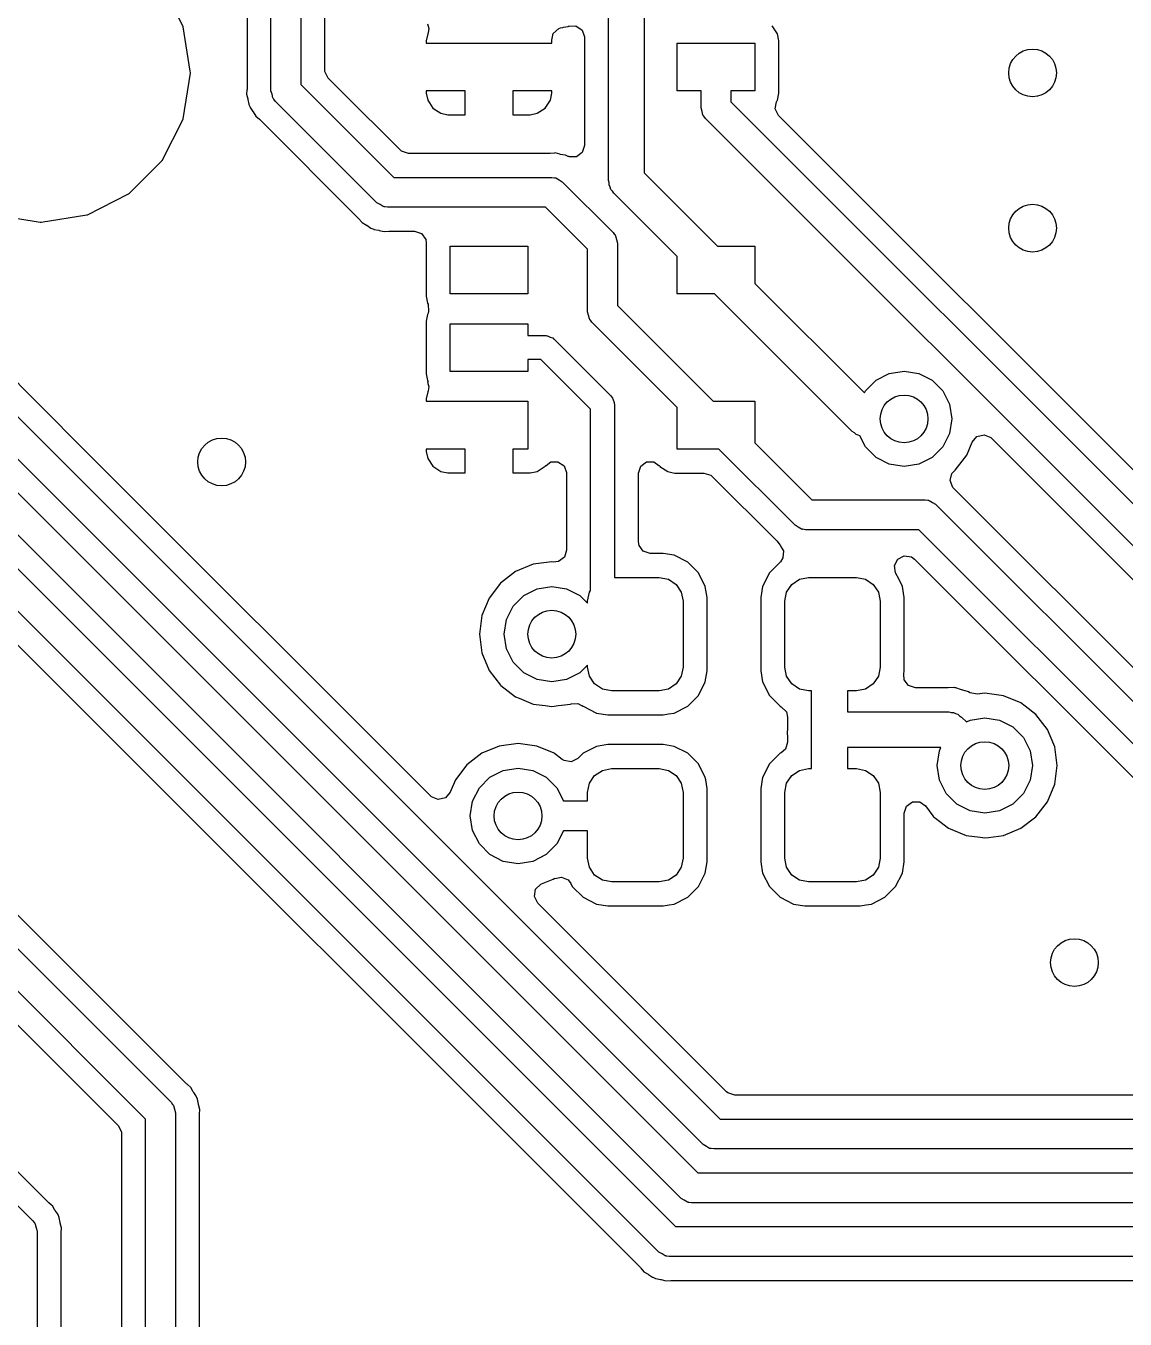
# Model space of a CAD drawing. Extents: x -1.57 to 1.57, y -1.57 to 1.57.
# Drawn here: x -0.8948 to -0.5325, y -0.4108 to 0.0155 of the extents above; entities that cross this region are included whole.
import ezdxf

# ---------------------------------------------------------------- set-up
doc = ezdxf.new("R2010")
doc.units = 0
doc.header["$MEASUREMENT"] = 0
doc.layers.add('BLACK', color=7, linetype='CONTINUOUS')

msp = doc.modelspace()

# ---------------------------------------------------------------- linework, layer by layer
at = {"layer": 'BLACK', "linetype": 'CONTINUOUS'}
for p, q in [((-1.19842, 0.13741), (-0.68067, -0.38033)), ((-0.68619, -0.38873), (-1.20394, 0.12901)), ((-0.81398, -0.00591), (-0.81398, 0.03143)), ((-0.80413, 0.03346), (-0.80413, -0.00387)), ((-0.79624, 0.00102), (-0.79624, 0.03282)), ((-0.84298, 0.01529), (-0.84989, 0.02886)), ((-0.82187, 0.02654), (-0.82187, -0.00526)), ((-0.70276, -0.03543), (-0.70276, 0.02362)), ((-0.69095, 0.02118), (-0.69095, -0.03299)), ((-0.84294, 0.01522), (-0.84298, 0.01529)), ((-0.84294, 0.01521), (-0.84294, 0.01522)), ((-0.84293, 0.01513), (-0.84294, 0.01521)), ((-0.84062, 0.00059), (-0.84293, 0.01513)), ((-0.76234, 0.01291), (-0.7628, 0.01062)), ((-0.76236, 0.01619), (-0.76191, 0.01459)), ((-0.7622, 0.01325), (-0.76234, 0.01291)), ((-0.76191, 0.01459), (-0.7622, 0.01325)), ((-0.72142, 0.01081), (-0.72094, 0.013)), ((-0.72094, 0.013), (-0.71914, 0.0146)), ((-0.71914, 0.0146), (-0.71859, 0.0148)), ((-0.71859, 0.0148), (-0.71778, 0.01501)), ((-0.71778, 0.01501), (-0.71761, 0.01505)), ((-0.71761, 0.01505), (-0.71602, 0.01533)), ((-0.71602, 0.01533), (-0.71588, 0.01538)), ((-0.71602, 0.01533), (-0.71602, 0.01533)), ((-0.71588, 0.01538), (-0.71569, 0.01539)), ((-0.71569, 0.01539), (-0.71347, 0.01547)), ((-0.71569, 0.01539), (-0.71569, 0.01539)), ((-0.71569, 0.01539), (-0.71569, 0.01539)), ((-0.71347, 0.01547), (-0.71148, 0.01412)), ((-0.71148, 0.01412), (-0.71065, 0.01186)), ((-0.64709, 0.01292), (-0.64884, 0.01553)), ((-0.64663, 0.01062), (-0.64709, 0.01292)), ((-0.7628, 0.01062), (-0.7628, 0.00984)), ((-0.7628, 0.00984), (-0.7628, 0.00984)), ((-0.7628, 0.00984), (-0.72146, 0.00984)), ((-0.72146, 0.01066), (-0.72146, 0.01081)), ((-0.72146, 0.01081), (-0.72142, 0.01081)), ((-0.72146, 0.01065), (-0.72146, 0.01066)), ((-0.72146, 0.01062), (-0.72146, 0.01065)), ((-0.72146, 0.00984), (-0.72146, 0.01062)), ((-0.72146, 0.00984), (-0.72146, 0.00984)), ((-0.71065, 0.01186), (-0.71065, 0.01172)), ((-0.71065, 0.01172), (-0.71065, -0.02393)), ((-0.68012, -0.00591), (-0.68012, 0.00984)), ((-0.68012, 0.00984), (-0.65453, 0.00984)), ((-0.65453, 0.00984), (-0.65453, -0.00591)), ((-0.64663, -0.00668), (-0.64663, 0.01062)), ((-0.84054, 0.00008), (-0.84062, 0.00059)), ((-0.84053, 0.00001), (-0.84054, 0.00008)), ((-0.84053, -0.00001), (-0.84053, 0.00001)), ((-0.79619, 0.00041), (-0.79624, 0.00102)), ((-0.7951, -0.00174), (-0.79619, 0.00041)), ((-0.84293, -0.01512), (-0.84054, -0.00008)), ((-0.84054, -0.00008), (-0.84053, -0.00001)), ((-0.80413, -0.00387), (-0.77355, -0.03445)), ((-0.79093, -0.00591), (-0.7951, -0.00174)), ((-1.03031, -0.00564), (-0.67333, -0.36262)), ((-0.87572, -0.12402), (-0.99195, -0.00778)), ((-0.8219, -0.00564), (-0.82202, -0.00704)), ((-0.82202, -0.00704), (-0.8216, -0.0086)), ((-0.82188, -0.00543), (-0.8219, -0.00564)), ((-0.82187, -0.00526), (-0.82188, -0.00543)), ((-0.81363, -0.00707), (-0.81398, -0.00591)), ((-0.81337, -0.00826), (-0.81363, -0.00707)), ((-0.81322, -0.00846), (-0.81337, -0.00826)), ((-0.8132, -0.00857), (-0.81322, -0.00846)), ((-0.77142, -0.02541), (-0.79093, -0.00591)), ((-0.75, -0.00591), (-0.7628, -0.00591)), ((-0.7628, -0.00591), (-0.7628, -0.00668)), ((-0.7628, -0.00668), (-0.76234, -0.00898)), ((-0.75, -0.01378), (-0.75, -0.00591)), ((-0.75, -0.00591), (-0.75, -0.00591)), ((-0.72146, -0.00591), (-0.73425, -0.00591)), ((-0.73425, -0.00591), (-0.73425, -0.00591)), ((-0.73425, -0.00591), (-0.73425, -0.01378)), ((-0.72191, -0.00898), (-0.72146, -0.00668)), ((-0.72146, -0.00668), (-0.72146, -0.00591)), ((-0.72146, -0.00668), (-0.72146, -0.00668)), ((-0.67224, -0.00591), (-0.68012, -0.00591)), ((-0.67224, -0.01155), (-0.67224, -0.00591)), ((-0.65453, -0.00591), (-0.6624, -0.00591)), ((-0.6624, -0.00591), (-0.6624, -0.00951)), ((-0.64709, -0.00899), (-0.64663, -0.00668)), ((-0.67885, -0.37102), (-1.03872, -0.01115)), ((-1.00098, -0.00991), (-0.666, -0.3449)), ((-0.8216, -0.0086), (-0.82156, -0.00877)), ((-0.82156, -0.00877), (-0.82128, -0.01036)), ((-0.82128, -0.01036), (-0.82125, -0.01041)), ((-0.82125, -0.01041), (-0.82086, -0.01135)), ((-0.82086, -0.01135), (-0.82085, -0.0114)), ((-0.82085, -0.0114), (-0.82085, -0.0114)), ((-0.82085, -0.0114), (-0.81992, -0.01273)), ((-0.81992, -0.01273), (-0.81983, -0.01287)), ((-0.81306, -0.00868), (-0.8132, -0.00857)), ((-0.81254, -0.00939), (-0.81306, -0.00868)), ((-0.77907, -0.04285), (-0.81254, -0.00939)), ((-0.76234, -0.00898), (-0.7606, -0.01158)), ((-0.7606, -0.01158), (-0.7606, -0.01158)), ((-0.7606, -0.01158), (-0.75799, -0.01332)), ((-0.72626, -0.01332), (-0.72365, -0.01158)), ((-0.72365, -0.01158), (-0.72191, -0.00898)), ((-0.72365, -0.01158), (-0.72365, -0.01158)), ((-0.6719, -0.01272), (-0.67224, -0.01155)), ((-0.67164, -0.01391), (-0.6719, -0.01272)), ((-0.6624, -0.00951), (-0.4229, -0.24902)), ((-0.64779, -0.0119), (-0.64742, -0.00952)), ((-0.6467, -0.01405), (-0.64779, -0.0119)), ((-0.64742, -0.00952), (-0.64719, -0.00913)), ((-0.64719, -0.00913), (-0.64709, -0.00899)), ((-0.67151, -0.3533), (-1.00939, -0.01543)), ((-0.84989, -0.02886), (-0.84298, -0.0153)), ((-0.84298, -0.0153), (-0.84294, -0.01523)), ((-0.84294, -0.0152), (-0.84293, -0.01512)), ((-0.84294, -0.01523), (-0.84294, -0.0152)), ((-0.81983, -0.01287), (-0.81902, -0.01427)), ((-0.81902, -0.01427), (-0.81779, -0.01531)), ((-0.81779, -0.01531), (-0.81766, -0.01542)), ((-0.81766, -0.01542), (-0.78511, -0.04798)), ((-0.75799, -0.01332), (-0.7557, -0.01378)), ((-0.7557, -0.01378), (-0.7557, -0.01378)), ((-0.7557, -0.01378), (-0.75, -0.01378)), ((-0.75, -0.01378), (-0.75, -0.01378)), ((-0.75, -0.01378), (-0.75, -0.01378)), ((-0.73425, -0.01378), (-0.72855, -0.01378)), ((-0.73425, -0.01378), (-0.73425, -0.01378)), ((-0.72855, -0.01378), (-0.72626, -0.01332)), ((-0.72855, -0.01378), (-0.72855, -0.01378)), ((-0.67149, -0.0141), (-0.67164, -0.01391)), ((-0.67146, -0.01421), (-0.67149, -0.0141)), ((-0.67133, -0.01432), (-0.67146, -0.01421)), ((-0.6708, -0.01503), (-0.67133, -0.01432)), ((-0.42841, -0.25742), (-0.6708, -0.01503)), ((-0.42077, -0.23998), (-0.6467, -0.01405)), ((-0.77096, -0.02581), (-0.77142, -0.02541)), ((-0.71065, -0.02393), (-0.71139, -0.02622)), ((-0.86076, -0.03977), (-0.84999, -0.029)), ((-0.84999, -0.029), (-0.84994, -0.02895)), ((-0.84994, -0.02895), (-0.84992, -0.02893)), ((-0.84992, -0.02893), (-0.84989, -0.02886)), ((-0.76867, -0.02656), (-0.77096, -0.02581)), ((-0.7221, -0.02656), (-0.76867, -0.02656)), ((-0.72193, -0.02655), (-0.7221, -0.02656)), ((-0.7205, -0.02642), (-0.72193, -0.02655)), ((-0.72032, -0.02641), (-0.7205, -0.02642)), ((-0.71954, -0.02662), (-0.72032, -0.02641)), ((-0.72032, -0.02641), (-0.72032, -0.02641)), ((-0.71876, -0.02683), (-0.71954, -0.02662)), ((-0.7186, -0.02686), (-0.71876, -0.02683)), ((-0.71701, -0.02714), (-0.7186, -0.02686)), ((-0.71696, -0.02717), (-0.71701, -0.02714)), ((-0.71601, -0.02756), (-0.71696, -0.02717)), ((-0.71582, -0.02761), (-0.71601, -0.02756)), ((-0.71575, -0.02764), (-0.71582, -0.02761)), ((-0.71572, -0.02764), (-0.71575, -0.02764)), ((-0.71563, -0.02766), (-0.71572, -0.02764)), ((-0.71562, -0.02764), (-0.71563, -0.02766)), ((-0.71334, -0.02764), (-0.71562, -0.02764)), ((-0.71139, -0.02622), (-0.71334, -0.02764)), ((-0.69095, -0.03299), (-0.66685, -0.05709)), ((-0.77355, -0.03445), (-0.72146, -0.03445)), ((-0.72146, -0.03445), (-0.72059, -0.03457)), ((-0.72059, -0.03457), (-0.72041, -0.03456)), ((-0.72041, -0.03456), (-0.72032, -0.03461)), ((-0.72032, -0.03461), (-0.72007, -0.03465)), ((-0.72007, -0.03465), (-0.71905, -0.03531)), ((-0.71905, -0.03531), (-0.71798, -0.03589)), ((-0.71798, -0.03589), (-0.70125, -0.05262)), ((-0.70256, -0.03618), (-0.70276, -0.03543)), ((-0.70256, -0.03696), (-0.70256, -0.03618)), ((-0.70217, -0.03763), (-0.70256, -0.03696)), ((-0.70196, -0.03839), (-0.70217, -0.03763)), ((-0.87447, -0.04678), (-0.86091, -0.03987)), ((-0.86091, -0.03987), (-0.86084, -0.03984)), ((-0.86084, -0.03984), (-0.86082, -0.03982)), ((-0.86082, -0.03982), (-0.86076, -0.03977)), ((-0.70142, -0.03894), (-0.70196, -0.03839)), ((-0.70103, -0.03961), (-0.70142, -0.03894)), ((-0.68012, -0.06052), (-0.70103, -0.03961)), ((-1.03969, -0.0464), (-0.69223, -0.39386)), ((-0.9049, -0.04684), (-0.89002, -0.04919)), ((-0.88968, -0.04922), (-0.87463, -0.04684)), ((-0.87463, -0.04684), (-0.87455, -0.04683)), ((-0.87455, -0.04683), (-0.87454, -0.04682)), ((-0.87454, -0.04682), (-0.87447, -0.04678)), ((-0.778, -0.04343), (-0.77907, -0.04285)), ((-0.77698, -0.04409), (-0.778, -0.04343)), ((-0.77673, -0.04413), (-0.77698, -0.04409)), ((-0.77664, -0.04418), (-0.77673, -0.04413)), ((-0.77646, -0.04417), (-0.77664, -0.04418)), ((-0.77559, -0.04429), (-0.77646, -0.04417)), ((-0.72349, -0.04429), (-0.77559, -0.04429)), ((-0.70965, -0.05814), (-0.72349, -0.04429)), ((-0.89002, -0.04919), (-0.88984, -0.04922)), ((-0.88984, -0.04922), (-0.88977, -0.04923)), ((-0.88977, -0.04923), (-0.88975, -0.04923)), ((-0.88975, -0.04923), (-0.88968, -0.04922)), ((-0.78511, -0.04798), (-0.78499, -0.0481)), ((-0.78499, -0.0481), (-0.78404, -0.04923)), ((-0.78404, -0.04923), (-0.78395, -0.04934)), ((-0.78395, -0.04934), (-0.78256, -0.05015)), ((-0.78256, -0.05015), (-0.78241, -0.05024)), ((-0.78241, -0.05024), (-0.78109, -0.05116)), ((-0.78109, -0.05116), (-0.78109, -0.05116)), ((-0.78109, -0.05116), (-0.78109, -0.05116)), ((-0.78109, -0.05116), (-0.78109, -0.05116)), ((-0.78109, -0.05116), (-0.78109, -0.05116)), ((-0.78109, -0.05116), (-0.78103, -0.05118)), ((-0.78103, -0.05118), (-0.78009, -0.05157)), ((-0.78009, -0.05157), (-0.78004, -0.0516)), ((-0.78004, -0.0516), (-0.77845, -0.05188)), ((-0.77845, -0.05188), (-0.77829, -0.05192)), ((-0.77829, -0.05192), (-0.77672, -0.05233)), ((-0.77672, -0.05233), (-0.77511, -0.05219)), ((-0.77511, -0.05219), (-0.77495, -0.05219)), ((-0.77495, -0.05219), (-0.76671, -0.05219)), ((-0.76671, -0.05219), (-0.76442, -0.05293)), ((-0.76442, -0.05293), (-0.763, -0.05488)), ((-0.763, -0.05488), (-0.76287, -0.05612)), ((-0.70125, -0.05262), (-0.70072, -0.05333)), ((-0.70072, -0.05333), (-0.70058, -0.05344)), ((-0.70058, -0.05344), (-0.70055, -0.05354)), ((-0.70055, -0.05354), (-0.70041, -0.05374)), ((-0.70041, -0.05374), (-0.70015, -0.05493)), ((-0.70015, -0.05493), (-0.6998, -0.0561)), ((-0.76287, -0.05612), (-0.76282, -0.05612)), ((-0.76282, -0.05612), (-0.76282, -0.07361)), ((-0.75492, -0.07283), (-0.75492, -0.05709)), ((-0.75492, -0.05709), (-0.72933, -0.05709)), ((-0.72933, -0.05709), (-0.72933, -0.07283)), ((-0.70965, -0.07874), (-0.70965, -0.05814)), ((-0.6998, -0.0561), (-0.6998, -0.0767)), ((-0.66685, -0.05709), (-0.65453, -0.05709)), ((-0.65453, -0.05709), (-0.65453, -0.0694)), ((-0.68012, -0.07283), (-0.68012, -0.06052)), ((-0.65453, -0.0694), (-0.61843, -0.1055)), ((-0.76282, -0.07361), (-0.76282, -0.07361)), ((-0.76282, -0.07361), (-0.76236, -0.07591)), ((-0.76236, -0.07591), (-0.76221, -0.07626)), ((-0.76221, -0.07626), (-0.76202, -0.07867)), ((-0.72933, -0.07283), (-0.75492, -0.07283)), ((-0.6998, -0.0767), (-0.66824, -0.10827)), ((-0.6678, -0.07283), (-0.68012, -0.07283)), ((-0.6224, -0.11824), (-0.6678, -0.07283)), ((-0.76236, -0.0796), (-0.76282, -0.0819)), ((-0.76221, -0.07925), (-0.76236, -0.0796)), ((-0.76202, -0.07867), (-0.76221, -0.07925)), ((-0.7093, -0.07991), (-0.70965, -0.07874)), ((-0.70904, -0.0811), (-0.7093, -0.07991)), ((-0.76282, -0.0819), (-0.76282, -0.0992)), ((-0.75492, -0.09843), (-0.75492, -0.08268)), ((-0.75492, -0.08268), (-0.72933, -0.08268)), ((-0.72933, -0.08268), (-0.72933, -0.08661)), ((-0.7089, -0.0813), (-0.70904, -0.0811)), ((-0.70886, -0.0814), (-0.7089, -0.0813)), ((-0.70873, -0.08152), (-0.70886, -0.0814)), ((-0.7082, -0.08222), (-0.70873, -0.08152)), ((-0.68012, -0.11031), (-0.7082, -0.08222)), ((-0.72933, -0.08661), (-0.72342, -0.08661)), ((-0.72342, -0.08661), (-0.72312, -0.08671)), ((-0.72312, -0.08671), (-0.72281, -0.08666)), ((-0.72281, -0.08666), (-0.72199, -0.08708)), ((-0.72199, -0.08708), (-0.72111, -0.08737)), ((-0.72111, -0.08737), (-0.72092, -0.08762)), ((-0.72092, -0.08762), (-0.72064, -0.08777)), ((-0.72064, -0.08777), (-0.70194, -0.10647)), ((-0.72506, -0.09449), (-0.72933, -0.09449)), ((-0.72933, -0.09449), (-0.72933, -0.09843)), ((-0.70866, -0.11088), (-0.72506, -0.09449)), ((-0.76282, -0.0992), (-0.76282, -0.0992)), ((-0.76282, -0.0992), (-0.76249, -0.10083)), ((-0.76249, -0.10083), (-0.76236, -0.1015)), ((-0.76236, -0.1015), (-0.76236, -0.1015)), ((-0.76236, -0.1015), (-0.76221, -0.10186)), ((-0.76221, -0.10186), (-0.76236, -0.10192)), ((-0.76236, -0.10192), (-0.76191, -0.10353)), ((-0.72933, -0.09843), (-0.75492, -0.09843)), ((-0.61808, -0.1048), (-0.61459, -0.10132)), ((-0.61459, -0.10132), (-0.6102, -0.09908)), ((-0.6102, -0.09908), (-0.60533, -0.09831)), ((-0.60533, -0.09831), (-0.60047, -0.09908)), ((-0.60047, -0.09908), (-0.59608, -0.10132)), ((-0.59608, -0.10132), (-0.59259, -0.1048)), ((-0.76234, -0.10519), (-0.7628, -0.10749)), ((-0.7622, -0.10486), (-0.76234, -0.10519)), ((-0.76191, -0.10353), (-0.7622, -0.10486)), ((-0.70194, -0.10647), (-0.7018, -0.10675)), ((-0.61843, -0.1055), (-0.61808, -0.1048)), ((-0.59259, -0.1048), (-0.59036, -0.10919)), ((-0.7628, -0.10749), (-0.7628, -0.10827)), ((-0.7628, -0.10827), (-0.7628, -0.10827)), ((-0.7628, -0.10827), (-0.75492, -0.10827)), ((-0.75492, -0.10827), (-0.72933, -0.10827)), ((-0.72933, -0.10827), (-0.72933, -0.12402)), ((-0.7018, -0.10675), (-0.70154, -0.10694)), ((-0.70154, -0.10694), (-0.70125, -0.10781)), ((-0.70125, -0.10781), (-0.70084, -0.10864)), ((-0.70084, -0.10864), (-0.70089, -0.10895)), ((-0.70089, -0.10895), (-0.70079, -0.10925)), ((-0.70079, -0.10925), (-0.70079, -0.16634)), ((-0.68012, -0.12402), (-0.68012, -0.11031)), ((-0.66824, -0.10827), (-0.65453, -0.10827)), ((-0.65453, -0.10827), (-0.65453, -0.12198)), ((-0.59036, -0.10919), (-0.58959, -0.11406)), ((-0.70866, -0.17062), (-0.70866, -0.11088)), ((-0.58959, -0.11406), (-0.59036, -0.11893)), ((-0.62173, -0.11862), (-0.6224, -0.11824)), ((-0.62118, -0.11918), (-0.62173, -0.11862)), ((-0.62043, -0.11938), (-0.62118, -0.11918)), ((-0.61994, -0.11965), (-0.62043, -0.11938)), ((-0.59036, -0.11893), (-0.59259, -0.12332)), ((-0.58135, -0.11987), (-0.579, -0.11931)), ((-0.579, -0.11931), (-0.57678, -0.12023)), ((-0.65453, -0.12198), (-0.63576, -0.14075)), ((-0.61808, -0.12332), (-0.61994, -0.11965)), ((-0.61459, -0.1268), (-0.61808, -0.12332)), ((-0.59259, -0.12332), (-0.59608, -0.1268)), ((-0.58468, -0.12598), (-0.58291, -0.1217)), ((-0.58291, -0.1217), (-0.58135, -0.11987)), ((-0.57678, -0.12023), (-0.57655, -0.12044)), ((-0.57655, -0.12044), (-0.43445, -0.26254)), ((-0.7613, -0.23844), (-0.87572, -0.12402)), ((-0.75, -0.12402), (-0.7628, -0.12402)), ((-0.7628, -0.12402), (-0.7628, -0.12479)), ((-0.7628, -0.12479), (-0.76234, -0.12709)), ((-0.76234, -0.12709), (-0.7606, -0.12969)), ((-0.75, -0.13189), (-0.75, -0.12402)), ((-0.75, -0.12402), (-0.75, -0.12402)), ((-0.72933, -0.12402), (-0.73425, -0.12402)), ((-0.73425, -0.12402), (-0.73425, -0.13189)), ((-0.66641, -0.12402), (-0.68012, -0.12402)), ((-0.64128, -0.14915), (-0.66641, -0.12402)), ((-0.6102, -0.12904), (-0.61459, -0.1268)), ((-0.59608, -0.1268), (-0.60047, -0.12904)), ((-0.58847, -0.13092), (-0.58468, -0.12598)), ((-0.7606, -0.12969), (-0.7606, -0.12969)), ((-0.7606, -0.12969), (-0.75799, -0.13143)), ((-0.75799, -0.13143), (-0.7557, -0.13189)), ((-0.7557, -0.13189), (-0.7557, -0.13189)), ((-0.7557, -0.13189), (-0.75, -0.13189)), ((-0.75, -0.13189), (-0.75, -0.13189)), ((-0.73425, -0.13189), (-0.73425, -0.13189)), ((-0.73425, -0.13189), (-0.72855, -0.13189)), ((-0.72855, -0.13189), (-0.72626, -0.13143)), ((-0.72855, -0.13189), (-0.72855, -0.13189)), ((-0.72626, -0.13143), (-0.72365, -0.12969)), ((-0.72365, -0.12969), (-0.72338, -0.12942)), ((-0.72338, -0.12942), (-0.72333, -0.12947)), ((-0.72333, -0.12947), (-0.7218, -0.12826)), ((-0.7218, -0.12826), (-0.7194, -0.12817)), ((-0.7194, -0.12817), (-0.71739, -0.1295)), ((-0.71739, -0.1295), (-0.71656, -0.13176)), ((-0.71656, -0.13176), (-0.71656, -0.13192)), ((-0.71656, -0.13192), (-0.71656, -0.15739)), ((-0.69289, -0.13195), (-0.69215, -0.12966)), ((-0.69289, -0.15455), (-0.69289, -0.13195)), ((-0.69215, -0.12966), (-0.6902, -0.12825)), ((-0.6902, -0.12825), (-0.68779, -0.12825)), ((-0.68779, -0.12825), (-0.68611, -0.12947)), ((-0.68611, -0.12947), (-0.68608, -0.12943)), ((-0.68608, -0.12943), (-0.68588, -0.12963)), ((-0.68588, -0.12963), (-0.68584, -0.12966)), ((-0.68584, -0.12966), (-0.68582, -0.1297)), ((-0.68582, -0.1297), (-0.68581, -0.12971)), ((-0.68581, -0.12971), (-0.68581, -0.12971)), ((-0.68581, -0.12971), (-0.6832, -0.13145)), ((-0.6832, -0.13145), (-0.68145, -0.1318)), ((-0.68145, -0.1318), (-0.6809, -0.13191)), ((-0.6809, -0.13191), (-0.6809, -0.13191)), ((-0.6809, -0.13191), (-0.6809, -0.13191)), ((-0.6809, -0.13191), (-0.67129, -0.13191)), ((-0.67129, -0.13191), (-0.669, -0.13265)), ((-0.60533, -0.12981), (-0.6102, -0.12904)), ((-0.60047, -0.12904), (-0.60533, -0.12981)), ((-0.59016, -0.13442), (-0.58958, -0.13208)), ((-0.58958, -0.13208), (-0.58865, -0.13106)), ((-0.58865, -0.13106), (-0.58847, -0.13092)), ((-0.669, -0.13265), (-0.66854, -0.13305)), ((-0.66854, -0.13305), (-0.64731, -0.15427)), ((-0.58926, -0.13665), (-0.59016, -0.13442)), ((-0.58902, -0.13694), (-0.58926, -0.13665)), ((-0.58891, -0.13706), (-0.58902, -0.13694)), ((-0.43284, -0.29313), (-0.58891, -0.13706)), ((-0.63576, -0.14075), (-0.59842, -0.14075)), ((-0.59842, -0.14075), (-0.59755, -0.14087)), ((-0.59755, -0.14087), (-0.59738, -0.14086)), ((-0.59738, -0.14086), (-0.59728, -0.14091)), ((-0.59728, -0.14091), (-0.59704, -0.14095)), ((-0.59704, -0.14095), (-0.59601, -0.14161)), ((-0.59601, -0.14161), (-0.59494, -0.14219)), ((-0.59494, -0.14219), (-0.43497, -0.30217)), ((-0.64021, -0.14973), (-0.64128, -0.14915)), ((-1.03447, -0.1518), (-0.84691, -0.33935)), ((-0.84179, -0.33331), (-1.02385, -0.15126)), ((-0.63918, -0.15039), (-0.64021, -0.14973)), ((-0.63894, -0.15043), (-0.63918, -0.15039)), ((-0.63884, -0.15048), (-0.63894, -0.15043)), ((-0.63867, -0.15046), (-0.63884, -0.15048)), ((-0.6378, -0.15059), (-0.63867, -0.15046)), ((-0.60046, -0.15059), (-0.6378, -0.15059)), ((-0.44049, -0.31057), (-0.60046, -0.15059)), ((-0.71656, -0.15739), (-0.7173, -0.15968)), ((-0.6927, -0.15575), (-0.69289, -0.15455)), ((-0.69129, -0.1577), (-0.6927, -0.15575)), ((-0.689, -0.15845), (-0.69129, -0.1577)), ((-0.64731, -0.15427), (-0.6472, -0.1544)), ((-0.6472, -0.1544), (-0.64624, -0.15554)), ((-0.64624, -0.15554), (-0.64594, -0.1559)), ((-0.64594, -0.1559), (-0.64604, -0.15598)), ((-0.64604, -0.15598), (-0.64508, -0.15751)), ((-0.64508, -0.15751), (-0.64525, -0.15992)), ((-0.85532, -0.34487), (-1.04143, -0.15876)), ((-0.72761, -0.16201), (-0.73336, -0.16439)), ((-0.72144, -0.16119), (-0.72761, -0.16201)), ((-0.72761, -0.16201), (-0.72761, -0.16201)), ((-0.72096, -0.16126), (-0.72144, -0.16119)), ((-0.72144, -0.16119), (-0.72144, -0.16119)), ((-0.71925, -0.1611), (-0.72096, -0.16126)), ((-0.7173, -0.15968), (-0.71925, -0.1611)), ((-0.68478, -0.15845), (-0.689, -0.15845)), ((-0.68109, -0.15903), (-0.68478, -0.15845)), ((-0.68478, -0.15845), (-0.68478, -0.15845)), ((-0.67664, -0.1613), (-0.68109, -0.15903)), ((-0.68109, -0.15903), (-0.68109, -0.15903)), ((-0.67311, -0.16483), (-0.67664, -0.1613)), ((-0.64611, -0.16121), (-0.64973, -0.16483)), ((-0.64525, -0.15992), (-0.64611, -0.16121)), ((-0.60853, -0.16244), (-0.60744, -0.16029)), ((-0.60744, -0.16029), (-0.60529, -0.1592)), ((-0.60529, -0.1592), (-0.60291, -0.15958)), ((-0.60291, -0.15958), (-0.60192, -0.16029)), ((-0.60192, -0.16029), (-0.44653, -0.31569)), ((-0.73336, -0.16439), (-0.7383, -0.16818)), ((-0.73336, -0.16439), (-0.73336, -0.16439)), ((-0.67084, -0.16928), (-0.67311, -0.16483)), ((-0.64973, -0.16483), (-0.65199, -0.16928)), ((-0.64973, -0.16483), (-0.64973, -0.16483)), ((-0.60815, -0.16482), (-0.60853, -0.16244)), ((-0.60815, -0.16483), (-0.60815, -0.16482)), ((-0.60701, -0.16706), (-0.60815, -0.16483)), ((-0.60815, -0.16483), (-0.60815, -0.16483)), ((-1.04197, -0.16938), (-0.86435, -0.347)), ((-0.7383, -0.16818), (-0.74209, -0.17312)), ((-0.7383, -0.16818), (-0.7383, -0.16818)), ((-0.73069, -0.1723), (-0.7263, -0.17006)), ((-0.7263, -0.17006), (-0.72144, -0.16929)), ((-0.72144, -0.16929), (-0.71657, -0.17006)), ((-0.71657, -0.17006), (-0.71218, -0.1723)), ((-0.70079, -0.16634), (-0.68602, -0.16634)), ((-0.68602, -0.16634), (-0.68301, -0.16694)), ((-0.68301, -0.16694), (-0.68046, -0.16864)), ((-0.68046, -0.16864), (-0.67875, -0.1712)), ((-0.67026, -0.17297), (-0.67084, -0.16928)), ((-0.65199, -0.16928), (-0.65258, -0.17297)), ((-0.64409, -0.1712), (-0.64238, -0.16864)), ((-0.64238, -0.16864), (-0.63982, -0.16694)), ((-0.63982, -0.16694), (-0.63681, -0.16634)), ((-0.63681, -0.16634), (-0.62106, -0.16634)), ((-0.62106, -0.16634), (-0.61805, -0.16694)), ((-0.61805, -0.16694), (-0.6155, -0.16864)), ((-0.6155, -0.16864), (-0.61379, -0.1712)), ((-0.60588, -0.16928), (-0.60701, -0.16706)), ((-0.6053, -0.17297), (-0.60588, -0.16928)), ((-0.60588, -0.16928), (-0.60588, -0.16928)), ((-1.09744, -0.17343), (-0.89249, -0.37839)), ((-0.88736, -0.37235), (-1.08841, -0.1713)), ((-0.74209, -0.17312), (-0.74447, -0.17887)), ((-0.74209, -0.17312), (-0.74209, -0.17312)), ((-0.73418, -0.17578), (-0.73069, -0.1723)), ((-0.71218, -0.1723), (-0.70965, -0.17483)), ((-0.70965, -0.17421), (-0.70905, -0.1712)), ((-0.70965, -0.17483), (-0.70965, -0.17421)), ((-0.70905, -0.1712), (-0.70866, -0.17062)), ((-0.67875, -0.1712), (-0.67815, -0.17421)), ((-0.67815, -0.17421), (-0.67815, -0.19587)), ((-0.67026, -0.19711), (-0.67026, -0.17297)), ((-0.65258, -0.17297), (-0.65258, -0.19711)), ((-0.64468, -0.17421), (-0.64409, -0.1712)), ((-0.64468, -0.19587), (-0.64468, -0.17421)), ((-0.61379, -0.1712), (-0.61319, -0.17421)), ((-0.61319, -0.17421), (-0.61319, -0.19587)), ((-0.6053, -0.19711), (-0.6053, -0.17297)), ((-0.74447, -0.17887), (-0.74528, -0.18504)), ((-0.74447, -0.17887), (-0.74447, -0.17887)), ((-0.73641, -0.18017), (-0.73418, -0.17578)), ((-0.73718, -0.18504), (-0.73641, -0.18017)), ((-0.74528, -0.18504), (-0.74528, -0.18504)), ((-0.74528, -0.18504), (-0.74447, -0.19121)), ((-0.73641, -0.18991), (-0.73718, -0.18504)), ((-0.74447, -0.19121), (-0.74447, -0.19121)), ((-0.74447, -0.19121), (-0.74209, -0.19696)), ((-0.73418, -0.1943), (-0.73641, -0.18991)), ((-0.73069, -0.19778), (-0.73418, -0.1943)), ((-0.70965, -0.19525), (-0.71218, -0.19778)), ((-0.70965, -0.19587), (-0.70965, -0.19525)), ((-0.70905, -0.19888), (-0.70965, -0.19587)), ((-0.67815, -0.19587), (-0.67875, -0.19888)), ((-0.64409, -0.19888), (-0.64468, -0.19587)), ((-0.61319, -0.19587), (-0.61379, -0.19888)), ((-0.74209, -0.19696), (-0.74209, -0.19696)), ((-0.74209, -0.19696), (-0.7383, -0.2019)), ((-0.7263, -0.20002), (-0.73069, -0.19778)), ((-0.72144, -0.20079), (-0.7263, -0.20002)), ((-0.71657, -0.20002), (-0.72144, -0.20079)), ((-0.71218, -0.19778), (-0.71657, -0.20002)), ((-0.70734, -0.20143), (-0.70905, -0.19888)), ((-0.67875, -0.19888), (-0.68046, -0.20143)), ((-0.67084, -0.2008), (-0.67026, -0.19711)), ((-0.65258, -0.19711), (-0.65258, -0.19711)), ((-0.65258, -0.19711), (-0.65199, -0.2008)), ((-0.64238, -0.20143), (-0.64409, -0.19888)), ((-0.61379, -0.19888), (-0.6155, -0.20143)), ((-0.60547, -0.19823), (-0.6053, -0.19711)), ((-0.60533, -0.20004), (-0.60547, -0.19823)), ((-0.60391, -0.20199), (-0.60533, -0.20004)), ((-0.6053, -0.19711), (-0.6053, -0.19711)), ((-0.7383, -0.2019), (-0.7383, -0.2019)), ((-0.7383, -0.2019), (-0.7383, -0.2019)), ((-0.7383, -0.2019), (-0.7383, -0.2019)), ((-0.7383, -0.2019), (-0.73818, -0.202)), ((-0.73818, -0.202), (-0.73336, -0.20569)), ((-0.70478, -0.20314), (-0.70734, -0.20143)), ((-0.70177, -0.20374), (-0.70478, -0.20314)), ((-0.68602, -0.20374), (-0.70177, -0.20374)), ((-0.68301, -0.20314), (-0.68602, -0.20374)), ((-0.68046, -0.20143), (-0.68301, -0.20314)), ((-0.67311, -0.20525), (-0.67084, -0.2008)), ((-0.65199, -0.2008), (-0.65199, -0.2008)), ((-0.65199, -0.2008), (-0.64973, -0.20525)), ((-0.63982, -0.20314), (-0.64238, -0.20143)), ((-0.63681, -0.20374), (-0.63982, -0.20314)), ((-0.63583, -0.20374), (-0.63681, -0.20374)), ((-0.63583, -0.21654), (-0.63583, -0.20374)), ((-0.62106, -0.20374), (-0.62402, -0.20374)), ((-0.62402, -0.20374), (-0.62402, -0.21063)), ((-0.61805, -0.20314), (-0.62106, -0.20374)), ((-0.6155, -0.20143), (-0.61805, -0.20314)), ((-0.60162, -0.20274), (-0.60391, -0.20199)), ((-0.59088, -0.20274), (-0.60162, -0.20274)), ((-0.5908, -0.20273), (-0.59088, -0.20274)), ((-0.58893, -0.20266), (-0.5908, -0.20273)), ((-0.58882, -0.20265), (-0.58893, -0.20266)), ((-0.58853, -0.20269), (-0.58882, -0.20265)), ((-0.58882, -0.20265), (-0.58882, -0.20265)), ((-0.58825, -0.20274), (-0.58853, -0.20269)), ((-0.58638, -0.20338), (-0.58825, -0.20274)), ((-0.5863, -0.2034), (-0.58638, -0.20338)), ((-0.58569, -0.20358), (-0.5863, -0.2034)), ((-0.58441, -0.20397), (-0.58569, -0.20358)), ((-0.58415, -0.20409), (-0.58441, -0.20397)), ((-0.58441, -0.20397), (-0.58441, -0.20397)), ((-0.58362, -0.20438), (-0.58415, -0.20409)), ((-0.5836, -0.20439), (-0.58362, -0.20438)), ((-0.58123, -0.20483), (-0.5836, -0.20439)), ((-0.57874, -0.2045), (-0.58123, -0.20483)), ((-0.57257, -0.20531), (-0.57874, -0.2045)), ((-0.57874, -0.2045), (-0.57874, -0.2045)), ((-0.73336, -0.20569), (-0.73336, -0.20569)), ((-0.73336, -0.20569), (-0.73336, -0.20569)), ((-0.73336, -0.20569), (-0.73221, -0.20617)), ((-0.73221, -0.20617), (-0.72761, -0.20807)), ((-0.72761, -0.20807), (-0.72359, -0.2086)), ((-0.72359, -0.2086), (-0.72144, -0.20888)), ((-0.72144, -0.20888), (-0.71928, -0.2086)), ((-0.72144, -0.20888), (-0.72144, -0.20888)), ((-0.72144, -0.20888), (-0.72144, -0.20888)), ((-0.71928, -0.2086), (-0.71527, -0.20807)), ((-0.71527, -0.20807), (-0.71502, -0.20801)), ((-0.71527, -0.20807), (-0.71527, -0.20807)), ((-0.71502, -0.20801), (-0.71501, -0.20805)), ((-0.71501, -0.20805), (-0.71286, -0.20788)), ((-0.71286, -0.20788), (-0.71146, -0.20867)), ((-0.71146, -0.20867), (-0.7114, -0.2086)), ((-0.7114, -0.2086), (-0.71115, -0.20878)), ((-0.71115, -0.20878), (-0.71115, -0.20878)), ((-0.71115, -0.20878), (-0.70671, -0.21105)), ((-0.68109, -0.21105), (-0.67664, -0.20878)), ((-0.67664, -0.20878), (-0.67311, -0.20525)), ((-0.64973, -0.20525), (-0.64619, -0.20878)), ((-0.64619, -0.20878), (-0.64619, -0.20878)), ((-0.64619, -0.20878), (-0.64619, -0.20878)), ((-0.64619, -0.20878), (-0.64585, -0.20896)), ((-0.56682, -0.20769), (-0.57257, -0.20531)), ((-0.57257, -0.20531), (-0.57257, -0.20531)), ((-0.5654, -0.20878), (-0.56682, -0.20769)), ((-0.56682, -0.20769), (-0.56682, -0.20769)), ((-0.56682, -0.20769), (-0.56682, -0.20769)), ((-0.56188, -0.21149), (-0.5654, -0.20878)), ((-0.70671, -0.21105), (-0.70301, -0.21163)), ((-0.70301, -0.21163), (-0.68478, -0.21163)), ((-0.68478, -0.21163), (-0.68294, -0.21134)), ((-0.68478, -0.21163), (-0.68478, -0.21163)), ((-0.68478, -0.21163), (-0.68478, -0.21163)), ((-0.68294, -0.21134), (-0.68109, -0.21105)), ((-0.68109, -0.21105), (-0.68109, -0.21105)), ((-0.68109, -0.21105), (-0.68109, -0.21105)), ((-0.64585, -0.20896), (-0.64414, -0.21066)), ((-0.64414, -0.21066), (-0.64372, -0.21243)), ((-0.64372, -0.21243), (-0.64372, -0.21588)), ((-0.62402, -0.21063), (-0.59055, -0.21063)), ((-0.59055, -0.21063), (-0.5898, -0.21083)), ((-0.5898, -0.21083), (-0.58902, -0.21083)), ((-0.58902, -0.21083), (-0.58835, -0.21122)), ((-0.58835, -0.21122), (-0.5876, -0.21142)), ((-0.5876, -0.21142), (-0.58705, -0.21197)), ((-0.58705, -0.21197), (-0.58637, -0.21236)), ((-0.58637, -0.21236), (-0.58477, -0.21396)), ((-0.58361, -0.21337), (-0.57874, -0.2126)), ((-0.57874, -0.2126), (-0.57387, -0.21337)), ((-0.55809, -0.21642), (-0.56188, -0.21149)), ((-0.56188, -0.21149), (-0.56188, -0.21149)), ((-0.56188, -0.21149), (-0.56188, -0.21149)), ((-0.56188, -0.21149), (-0.56188, -0.21149)), ((-0.56188, -0.21149), (-0.56188, -0.21149)), ((-0.64373, -0.21605), (-0.64386, -0.21769)), ((-0.64372, -0.21588), (-0.64373, -0.21605)), ((-0.63583, -0.22933), (-0.63583, -0.21654)), ((-0.58477, -0.21396), (-0.58361, -0.21337)), ((-0.57387, -0.21337), (-0.56948, -0.21561)), ((-0.56948, -0.21561), (-0.566, -0.21909)), ((-0.55601, -0.22144), (-0.55809, -0.21642)), ((-0.55809, -0.21642), (-0.55809, -0.21642)), ((-0.73257, -0.2211), (-0.73874, -0.22191)), ((-0.7264, -0.22191), (-0.73257, -0.2211)), ((-0.73257, -0.2211), (-0.73257, -0.2211)), ((-0.70301, -0.22144), (-0.70671, -0.22202)), ((-0.68478, -0.22144), (-0.70301, -0.22144)), ((-0.70301, -0.22144), (-0.70301, -0.22144)), ((-0.68109, -0.22202), (-0.68478, -0.22144)), ((-0.64372, -0.22064), (-0.64446, -0.22293)), ((-0.64386, -0.21769), (-0.64386, -0.21769)), ((-0.64386, -0.21769), (-0.64384, -0.21778)), ((-0.64384, -0.21778), (-0.64372, -0.21874)), ((-0.64372, -0.21874), (-0.64372, -0.22064)), ((-0.566, -0.21909), (-0.56376, -0.22348)), ((-0.55571, -0.22218), (-0.55601, -0.22144)), ((-0.74449, -0.2243), (-0.74943, -0.22809)), ((-0.73874, -0.22191), (-0.74449, -0.2243)), ((-0.74449, -0.2243), (-0.74449, -0.2243)), ((-0.73874, -0.22191), (-0.73874, -0.22191)), ((-0.72065, -0.2243), (-0.7264, -0.22191)), ((-0.7264, -0.22191), (-0.7264, -0.22191)), ((-0.72059, -0.22434), (-0.72065, -0.2243)), ((-0.72065, -0.2243), (-0.72065, -0.2243)), ((-0.72065, -0.2243), (-0.72065, -0.2243)), ((-0.71799, -0.22633), (-0.72059, -0.22434)), ((-0.71115, -0.22429), (-0.71286, -0.226)), ((-0.70671, -0.22202), (-0.71115, -0.22429)), ((-0.71115, -0.22429), (-0.71115, -0.22429)), ((-0.70671, -0.22202), (-0.70671, -0.22202)), ((-0.67664, -0.22429), (-0.68109, -0.22202)), ((-0.68109, -0.22202), (-0.68109, -0.22202)), ((-0.67311, -0.22782), (-0.67664, -0.22429)), ((-0.64619, -0.22429), (-0.64973, -0.22782)), ((-0.64585, -0.22411), (-0.64619, -0.22429)), ((-0.64446, -0.22293), (-0.64585, -0.22411)), ((-0.59319, -0.22244), (-0.62402, -0.22244)), ((-0.62402, -0.22244), (-0.62402, -0.22933)), ((-0.59449, -0.22835), (-0.59372, -0.22348)), ((-0.59372, -0.22348), (-0.59319, -0.22244)), ((-0.56376, -0.22348), (-0.56299, -0.22835)), ((-0.55489, -0.22835), (-0.55571, -0.22218)), ((-0.74943, -0.22809), (-0.75322, -0.23303)), ((-0.74943, -0.22809), (-0.74943, -0.22809)), ((-0.74183, -0.23221), (-0.73744, -0.22997)), ((-0.73744, -0.22997), (-0.73257, -0.2292)), ((-0.73257, -0.2292), (-0.7277, -0.22997)), ((-0.7277, -0.22997), (-0.72331, -0.23221)), ((-0.71739, -0.22671), (-0.71799, -0.22633)), ((-0.71501, -0.22709), (-0.71739, -0.22671)), ((-0.71286, -0.226), (-0.71501, -0.22709)), ((-0.70734, -0.23164), (-0.70478, -0.22993)), ((-0.70478, -0.22993), (-0.70177, -0.22933)), ((-0.70177, -0.22933), (-0.68602, -0.22933)), ((-0.68602, -0.22933), (-0.68301, -0.22993)), ((-0.68301, -0.22993), (-0.68046, -0.23164)), ((-0.67084, -0.23227), (-0.67311, -0.22782)), ((-0.64973, -0.22782), (-0.65199, -0.23227)), ((-0.64238, -0.23164), (-0.63982, -0.22993)), ((-0.63982, -0.22993), (-0.63681, -0.22933)), ((-0.63681, -0.22933), (-0.63583, -0.22933)), ((-0.62402, -0.22933), (-0.62106, -0.22933)), ((-0.62106, -0.22933), (-0.61805, -0.22993)), ((-0.61805, -0.22993), (-0.6155, -0.23164)), ((-0.59372, -0.23321), (-0.59449, -0.22835)), ((-0.56299, -0.22835), (-0.56376, -0.23321)), ((-0.55571, -0.23452), (-0.55489, -0.22835)), ((-0.75322, -0.23303), (-0.75494, -0.23717)), ((-0.74531, -0.23569), (-0.74183, -0.23221)), ((-0.72331, -0.23221), (-0.71983, -0.23569)), ((-0.70965, -0.2372), (-0.70905, -0.23419)), ((-0.70905, -0.23419), (-0.70734, -0.23164)), ((-0.68046, -0.23164), (-0.67875, -0.23419)), ((-0.67875, -0.23419), (-0.67815, -0.2372)), ((-0.67072, -0.23302), (-0.67084, -0.23227)), ((-0.67084, -0.23227), (-0.67084, -0.23227)), ((-0.67084, -0.23227), (-0.67084, -0.23227)), ((-0.67026, -0.23596), (-0.67072, -0.23302)), ((-0.65199, -0.23227), (-0.65258, -0.23596)), ((-0.64468, -0.2372), (-0.64409, -0.23419)), ((-0.64409, -0.23419), (-0.64238, -0.23164)), ((-0.6155, -0.23164), (-0.61379, -0.23419)), ((-0.61379, -0.23419), (-0.61319, -0.2372)), ((-0.59148, -0.2376), (-0.59372, -0.23321)), ((-0.56376, -0.23321), (-0.566, -0.2376)), ((-0.76107, -0.23864), (-0.7613, -0.23844)), ((-0.75884, -0.23957), (-0.76107, -0.23864)), ((-0.75494, -0.23717), (-0.7565, -0.239)), ((-0.74755, -0.24008), (-0.74531, -0.23569)), ((-0.71983, -0.23569), (-0.71762, -0.24003)), ((-0.70965, -0.24003), (-0.70965, -0.2372)), ((-0.67815, -0.2372), (-0.67815, -0.25886)), ((-0.67026, -0.2601), (-0.67026, -0.23596)), ((-0.65258, -0.23596), (-0.65258, -0.2601)), ((-0.64468, -0.25886), (-0.64468, -0.2372)), ((-0.61319, -0.2372), (-0.61319, -0.25886)), ((-0.588, -0.24109), (-0.59148, -0.2376)), ((-0.566, -0.2376), (-0.56948, -0.24109)), ((-0.55809, -0.24027), (-0.55571, -0.23452)), ((-0.7565, -0.239), (-0.75884, -0.23957)), ((-0.74832, -0.24495), (-0.74755, -0.24008)), ((-0.71762, -0.24003), (-0.70965, -0.24003)), ((-0.6053, -0.24406), (-0.60455, -0.24177)), ((-0.60455, -0.24177), (-0.6026, -0.24035)), ((-0.6026, -0.24035), (-0.60019, -0.24035)), ((-0.60019, -0.24035), (-0.5983, -0.24168)), ((-0.5983, -0.24168), (-0.59582, -0.24492)), ((-0.58361, -0.24332), (-0.588, -0.24109)), ((-0.56948, -0.24109), (-0.57387, -0.24332)), ((-0.56188, -0.24521), (-0.55809, -0.24027)), ((-0.74755, -0.24981), (-0.74832, -0.24495)), ((-0.6053, -0.2601), (-0.6053, -0.24406)), ((-0.59582, -0.24492), (-0.5956, -0.24521)), ((-0.5956, -0.24521), (-0.5956, -0.24521)), ((-0.5956, -0.24521), (-0.5956, -0.24521)), ((-0.5956, -0.24521), (-0.59499, -0.24568)), ((-0.59499, -0.24568), (-0.59066, -0.249)), ((-0.57874, -0.24409), (-0.58361, -0.24332)), ((-0.57387, -0.24332), (-0.57874, -0.24409)), ((-0.56682, -0.249), (-0.56188, -0.24521)), ((-0.74531, -0.2542), (-0.74755, -0.24981)), ((-0.71762, -0.24987), (-0.71983, -0.2542)), ((-0.70965, -0.24987), (-0.71762, -0.24987)), ((-0.70965, -0.25886), (-0.70965, -0.24987)), ((-0.59066, -0.249), (-0.59066, -0.249)), ((-0.59066, -0.249), (-0.59066, -0.249)), ((-0.59066, -0.249), (-0.59015, -0.24921)), ((-0.59015, -0.24921), (-0.58491, -0.25138)), ((-0.58491, -0.25138), (-0.58028, -0.25199)), ((-0.57751, -0.25203), (-0.57257, -0.25138)), ((-0.57257, -0.25138), (-0.56682, -0.249)), ((-0.74183, -0.25769), (-0.74531, -0.2542)), ((-0.71983, -0.2542), (-0.72331, -0.25769)), ((-0.58028, -0.25199), (-0.57874, -0.25219)), ((-0.57874, -0.25219), (-0.57751, -0.25203)), ((-0.57874, -0.25219), (-0.57874, -0.25219)), ((-0.57874, -0.25219), (-0.57874, -0.25219)), ((-0.73744, -0.25993), (-0.74183, -0.25769)), ((-0.73257, -0.2607), (-0.73744, -0.25993)), ((-0.7277, -0.25993), (-0.73257, -0.2607)), ((-0.72331, -0.25769), (-0.7277, -0.25993)), ((-0.70905, -0.26187), (-0.70965, -0.25886)), ((-0.67815, -0.25886), (-0.67875, -0.26187)), ((-0.64409, -0.26187), (-0.64468, -0.25886)), ((-0.61319, -0.25886), (-0.61379, -0.26187)), ((-0.70734, -0.26443), (-0.70905, -0.26187)), ((-0.67875, -0.26187), (-0.68046, -0.26443)), ((-0.67311, -0.26824), (-0.67084, -0.26379)), ((-0.67084, -0.26379), (-0.67026, -0.2601)), ((-0.65258, -0.2601), (-0.65258, -0.2601)), ((-0.65258, -0.2601), (-0.65199, -0.26379)), ((-0.65199, -0.26379), (-0.65199, -0.26379)), ((-0.65199, -0.26379), (-0.64973, -0.26824)), ((-0.64238, -0.26443), (-0.64409, -0.26187)), ((-0.61379, -0.26187), (-0.6155, -0.26443)), ((-0.60815, -0.26824), (-0.60588, -0.26379)), ((-0.60588, -0.26379), (-0.6053, -0.2601)), ((-0.72677, -0.26915), (-0.72507, -0.26744)), ((-0.72507, -0.26744), (-0.72479, -0.26732)), ((-0.72479, -0.26732), (-0.721, -0.26575)), ((-0.721, -0.26575), (-0.72065, -0.2656)), ((-0.72065, -0.2656), (-0.72064, -0.26559)), ((-0.72065, -0.2656), (-0.72065, -0.2656)), ((-0.72064, -0.26559), (-0.72063, -0.26559)), ((-0.72063, -0.26559), (-0.72041, -0.2655)), ((-0.72041, -0.2655), (-0.72039, -0.26554)), ((-0.72039, -0.26554), (-0.71828, -0.26509)), ((-0.71828, -0.26509), (-0.71608, -0.26607)), ((-0.71608, -0.26607), (-0.71522, -0.2672)), ((-0.71522, -0.2672), (-0.71469, -0.26824)), ((-0.71469, -0.26824), (-0.71115, -0.27177)), ((-0.70478, -0.26613), (-0.70734, -0.26443)), ((-0.70177, -0.26673), (-0.70478, -0.26613)), ((-0.68602, -0.26673), (-0.70177, -0.26673)), ((-0.68301, -0.26613), (-0.68602, -0.26673)), ((-0.68046, -0.26443), (-0.68301, -0.26613)), ((-0.67664, -0.27177), (-0.67311, -0.26824)), ((-0.64973, -0.26824), (-0.64619, -0.27177)), ((-0.63982, -0.26613), (-0.64238, -0.26443)), ((-0.63681, -0.26673), (-0.63982, -0.26613)), ((-0.62106, -0.26673), (-0.63681, -0.26673)), ((-0.61805, -0.26613), (-0.62106, -0.26673)), ((-0.6155, -0.26443), (-0.61805, -0.26613)), ((-0.61168, -0.27177), (-0.60815, -0.26824)), ((-0.72715, -0.27153), (-0.72677, -0.26915)), ((-0.72606, -0.27367), (-0.72715, -0.27153)), ((-0.71115, -0.27177), (-0.70671, -0.27404)), ((-0.68109, -0.27404), (-0.67664, -0.27177)), ((-0.64619, -0.27177), (-0.64174, -0.27404)), ((-0.61613, -0.27404), (-0.61168, -0.27177)), ((-0.66387, -0.33587), (-0.72606, -0.27367)), ((-0.70671, -0.27404), (-0.70301, -0.27463)), ((-0.70301, -0.27463), (-0.68478, -0.27463)), ((-0.68478, -0.27463), (-0.68276, -0.27431)), ((-0.68478, -0.27463), (-0.68478, -0.27463)), ((-0.68478, -0.27463), (-0.68478, -0.27463)), ((-0.68276, -0.27431), (-0.68109, -0.27404)), ((-0.68109, -0.27404), (-0.68109, -0.27404)), ((-0.68109, -0.27404), (-0.68109, -0.27404)), ((-0.64174, -0.27404), (-0.63805, -0.27463)), ((-0.63805, -0.27463), (-0.61982, -0.27463)), ((-0.61982, -0.27463), (-0.6178, -0.27431)), ((-0.61982, -0.27463), (-0.61982, -0.27463)), ((-0.61982, -0.27463), (-0.61982, -0.27463)), ((-0.6178, -0.27431), (-0.61613, -0.27404)), ((-0.61613, -0.27404), (-0.61613, -0.27404)), ((-0.61613, -0.27404), (-0.61613, -0.27404)), ((-0.84166, -0.33343), (-0.84179, -0.33331)), ((-0.84042, -0.33447), (-0.84166, -0.33343)), ((-0.83962, -0.33587), (-0.84042, -0.33447)), ((-0.83953, -0.33601), (-0.83962, -0.33587)), ((-0.83942, -0.33616), (-0.83953, -0.33601)), ((-0.83874, -0.33714), (-0.83942, -0.33616)), ((-0.6634, -0.33626), (-0.66387, -0.33587)), ((-0.66111, -0.33701), (-0.6634, -0.33626)), ((-0.84691, -0.33935), (-0.84639, -0.34006)), ((-0.84639, -0.34006), (-0.84625, -0.34017)), ((-0.84625, -0.34017), (-0.84622, -0.34027)), ((-0.84622, -0.34027), (-0.84607, -0.34047)), ((-0.84607, -0.34047), (-0.84582, -0.34166)), ((-0.8386, -0.33733), (-0.83874, -0.33714)), ((-0.83859, -0.33739), (-0.8386, -0.33733)), ((-0.8382, -0.33833), (-0.83859, -0.33739)), ((-0.83817, -0.33838), (-0.8382, -0.33833)), ((-0.83788, -0.33997), (-0.83817, -0.33838)), ((-0.83785, -0.34014), (-0.83788, -0.33997)), ((-0.83743, -0.3417), (-0.83785, -0.34014)), ((-0.32452, -0.33701), (-0.66111, -0.33701)), ((-0.85532, -0.66732), (-0.85532, -0.34487)), ((-0.84582, -0.34166), (-0.84547, -0.34283)), ((-0.84547, -0.34283), (-0.84547, -0.66528)), ((-0.83758, -0.34348), (-0.83757, -0.34331)), ((-0.83758, -0.65451), (-0.83758, -0.34348)), ((-0.83757, -0.34331), (-0.83743, -0.3417)), ((-0.666, -0.3449), (-0.31198, -0.3449)), ((-0.86435, -0.347), (-0.86326, -0.34914)), ((-0.86326, -0.34914), (-0.86321, -0.34975)), ((-0.86321, -0.34975), (-0.86321, -0.66668)), ((-0.67044, -0.35389), (-0.67151, -0.3533)), ((-0.66942, -0.35454), (-0.67044, -0.35389)), ((-0.66917, -0.35458), (-0.66942, -0.35454)), ((-0.66908, -0.35463), (-0.66917, -0.35458)), ((-0.6689, -0.35462), (-0.66908, -0.35463)), ((-0.66803, -0.35474), (-0.6689, -0.35462)), ((-0.30833, -0.35474), (-0.66803, -0.35474)), ((-0.67333, -0.36262), (0.16986, -0.36262)), ((-0.88723, -0.37246), (-0.88736, -0.37235)), ((-0.88627, -0.37327), (-0.88723, -0.37246)), ((-0.886, -0.3735), (-0.88627, -0.37327)), ((-0.88519, -0.3749), (-0.886, -0.3735)), ((-0.8851, -0.37504), (-0.88519, -0.3749)), ((-0.88417, -0.37637), (-0.8851, -0.37504)), ((-0.67778, -0.3716), (-0.67885, -0.37102)), ((-0.67676, -0.37226), (-0.67778, -0.3716)), ((-0.67651, -0.3723), (-0.67676, -0.37226)), ((-0.67642, -0.37235), (-0.67651, -0.3723)), ((-0.67624, -0.37234), (-0.67642, -0.37235)), ((-0.67537, -0.37246), (-0.67624, -0.37234)), ((0.17189, -0.37246), (-0.67537, -0.37246)), ((-0.89249, -0.37839), (-0.89196, -0.37909)), ((-0.89196, -0.37909), (-0.89182, -0.3792)), ((-0.89182, -0.3792), (-0.8918, -0.37931)), ((-0.8918, -0.37931), (-0.89165, -0.37951)), ((-0.88416, -0.37642), (-0.88417, -0.37637)), ((-0.88377, -0.37736), (-0.88416, -0.37642)), ((-0.88374, -0.37741), (-0.88377, -0.37736)), ((-0.88346, -0.379), (-0.88374, -0.37741)), ((-0.88374, -0.37741), (-0.88374, -0.37741)), ((-0.88342, -0.37917), (-0.88346, -0.379)), ((-0.883, -0.38073), (-0.88342, -0.37917)), ((-0.89165, -0.37951), (-0.89139, -0.3807)), ((-0.89139, -0.3807), (-0.89104, -0.38187)), ((-0.89104, -0.38187), (-0.89104, -0.67286)), ((-0.88315, -0.38251), (-0.88314, -0.38234)), ((-0.88315, -0.66798), (-0.88315, -0.38251)), ((-0.88314, -0.38234), (-0.883, -0.38073)), ((-0.68067, -0.38033), (0.17719, -0.38033)), ((-0.68512, -0.38932), (-0.68619, -0.38873)), ((-0.6841, -0.38998), (-0.68512, -0.38932)), ((-0.68385, -0.39001), (-0.6841, -0.38998)), ((-0.68376, -0.39006), (-0.68385, -0.39001)), ((-0.68358, -0.39005), (-0.68376, -0.39006)), ((-0.68271, -0.39018), (-0.68358, -0.39005)), ((0.17923, -0.39018), (-0.68271, -0.39018)), ((-0.69223, -0.39386), (-0.69211, -0.39399)), ((-0.69211, -0.39399), (-0.69107, -0.39522)), ((-0.69107, -0.39522), (-0.69107, -0.39522)), ((-0.69107, -0.39522), (-0.68968, -0.39603)), ((-0.68968, -0.39603), (-0.68953, -0.39612)), ((-0.68953, -0.39612), (-0.68821, -0.39705)), ((-0.68821, -0.39705), (-0.68821, -0.39705)), ((-0.68821, -0.39705), (-0.68821, -0.39705)), ((-0.68821, -0.39705), (-0.68815, -0.39706)), ((-0.68815, -0.39706), (-0.68721, -0.39745)), ((-0.68721, -0.39745), (-0.68719, -0.39747)), ((-0.68719, -0.39747), (-0.68716, -0.39748)), ((-0.68716, -0.39748), (-0.68557, -0.39776)), ((-0.68557, -0.39776), (-0.68541, -0.3978)), ((-0.68541, -0.3978), (-0.68384, -0.39822)), ((-0.68384, -0.39822), (-0.68223, -0.39808)), ((-0.68223, -0.39808), (-0.68207, -0.39807)), ((-0.68207, -0.39807), (0.17859, -0.39807))]:
    msp.add_line(p, q, dxfattribs=at)
at = {"layer": 'BLACK'}
for centre in [(-0.56299, 0), (-0.56299, -0.05118), (-0.60533, -0.11406), (-0.83024, -0.12827), (-0.72144, -0.18504), (-0.57874, -0.22835), (-0.73257, -0.24495), (-0.54921, -0.29331)]:
    msp.add_circle(centre, 0.00787, dxfattribs=at)

doc.saveas('drawing.dxf')
